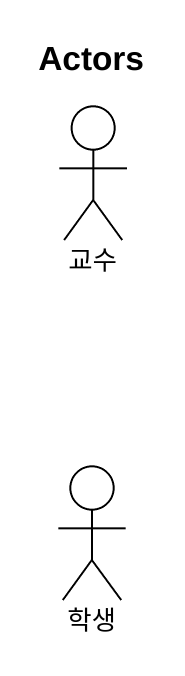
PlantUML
@startuml
title Actors
actor 교수
actor 학생
@enduml
